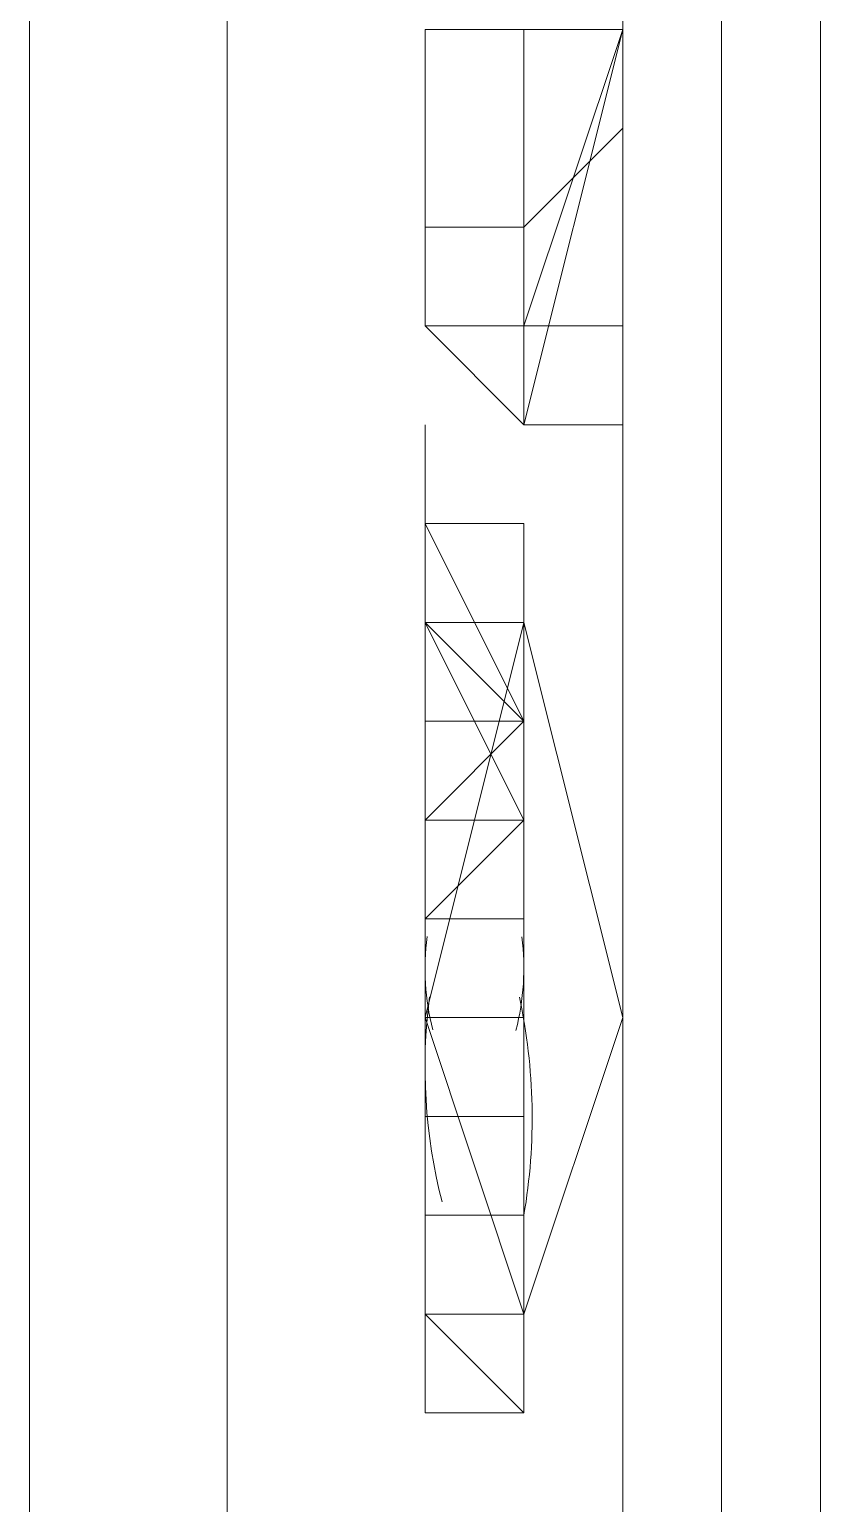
# Model space of a CAD drawing. Header units: millimetres. Extents: x 42 to 552, y 43 to 535.
# Drawn here: x 474.8698 to 474.88003, y 495.7804 to 495.79949 of the extents above; entities that cross this region are included whole.
import ezdxf

# ---------------------------------------------------------------- set-up
doc = ezdxf.new("R2010")
doc.units = ezdxf.units.MM
doc.header["$LTSCALE"] = 0.75
doc.header["$MEASUREMENT"] = 0
doc.layers.add('PDF_0', color=7, linetype='Continuous')

msp = doc.modelspace()

# ---------------------------------------------------------------- linework, layer by layer
at = {"layer": 'PDF_0', "lineweight": 18}
for points in [[(474.8697961343082, 495.7790142042849), (474.8697961343082, 495.7777345122901), (474.8697961343082, 495.7751751283002), (474.8697961343082, 495.7738954363055), (474.8697961343082, 495.7636579003464), (474.8697961343082, 495.7521406723923), (474.8761945942824, 495.7508609803975), (474.8774742862774, 495.7534203643874), (474.8774742862774, 495.7598188243618), (474.8774742862774, 496.2281860944883), (474.8774742862774, 496.2345845544627), (474.8761945942824, 496.2371439384523)], [(474.8774742862774, 496.2281860944883), (474.878753978272, 496.2281860944883), (474.878753978272, 495.7598188243618), (474.8774742862774, 495.7598188243618)], [(474.8697961343082, 495.8033283521876), (474.8697961343082, 495.7790142042849), (474.8697961343082, 495.7777345122901), (474.8697961343082, 495.7751751283002), (474.8697961343082, 495.7777345122901)], [(474.8749149022879, 495.7943705082236), (474.8749149022879, 495.7943705082236)], [(474.8749149022879, 495.7930908162285), (474.8749149022879, 495.7918111242337), (474.8749149022879, 495.7930908162285), (474.8749149022879, 495.7918111242337), (474.8749149022879, 495.7930908162285), (474.8749149022879, 495.7918111242337), (474.8749149022879, 495.7905314322389), (474.8749149022879, 495.7892517402439), (474.8761945942824, 495.7905314322389), (474.8749149022879, 495.7930908162285), (474.8749149022879, 495.7943705082236), (474.8749149022879, 495.7930908162285), (474.8749149022879, 495.7943705082236), (474.8749149022879, 495.7930908162285), (474.8749149022879, 495.7905314322389), (474.8761945942824, 495.7905314322389)], [(474.8749149022879, 495.7930908162285), (474.8749149022879, 495.7943705082236), (474.8749149022879, 495.7930908162285)], [(474.8749149022879, 495.7918111242337), (474.8749149022879, 495.7918111242337)], [(474.8749149022879, 495.7905314322389), (474.8749149022879, 495.7905314322389)], [(474.8749149022879, 495.7905314322389), (474.8749149022879, 495.7905314322389)], [(474.8749149022879, 495.7905314322389), (474.8749149022879, 495.7905314322389)], [(474.8749149022879, 495.7892517402439), (474.8749149022879, 495.7892517402439)], [(474.8749149022879, 495.7892517402439), (474.8749149022879, 495.7892517402439)], [(474.8749149022879, 495.7879720482491), (474.8749149022879, 495.7879720482491)], [(474.8749149022879, 495.7866923562541), (474.8749149022879, 495.7866923562541)], [(474.8749149022879, 495.7866923562541), (474.8749149022879, 495.7866923562541)], [(474.8749149022879, 495.7828532802695), (474.8749149022879, 495.7841329722645), (474.8749149022879, 495.7828532802695), (474.8749149022879, 495.7841329722645), (474.8749149022879, 495.7866923562541), (474.8749149022879, 495.7854126642593)], [(474.8749149022879, 495.7866923562541), (474.8749149022879, 495.7866923562541)], [(474.8749149022879, 495.7866923562541), (474.8749149022879, 495.7866923562541)], [(474.8749149022879, 495.7866923562541), (474.8749149022879, 495.7866923562541)], [(474.8749149022879, 495.7866923562541), (474.8749149022879, 495.7866923562541)], [(474.8749149022879, 495.7866923562541), (474.8749149022879, 495.7866923562541)], [(474.8749149022879, 495.7854126642593), (474.8749149022879, 495.7854126642593)], [(474.8749149022879, 495.7841329722645), (474.8749149022879, 495.7841329722645)], [(474.8749149022879, 495.7841329722645), (474.8749149022879, 495.7841329722645)], [(474.8749149022879, 495.7828532802695), (474.8749149022879, 495.7828532802695)]]:
    msp.add_lwpolyline(points, dxfattribs=at)
at = {"layer": 'PDF_0', "lineweight": 0}
for points in [[(474.8761945942824, 495.7751751283002), (474.8749149022879, 495.7751751283002), (474.8761945942824, 495.7751751283002), (474.8749149022879, 495.7751751283002), (474.8723555182978, 495.7751751283002), (474.8723555182978, 495.7777345122901), (474.8723555182978, 495.7790142042849), (474.8723555182978, 495.9581710835683)], [(474.880033670267, 495.9466538556143), (474.880033670267, 495.7598188243618), (474.880033670267, 495.7559797483772), (474.880033670267, 495.7534203643874), (474.8723555182978, 495.7534203643874), (474.8723555182978, 495.7610985163566), (474.8723555182978, 495.7636579003464), (474.8736352102928, 495.7636579003464), (474.8736352102928, 495.7738954363055), (474.8761945942824, 495.7738954363055), (474.8774742862774, 495.7738954363055), (474.8774742862774, 495.776454820295), (474.8761945942824, 495.7790142042849), (474.8736352102928, 495.7790142042849), (474.8736352102928, 495.7751751283002)], [(474.8749149022879, 495.799489276203), (474.8749149022879, 495.7969298922134), (474.8749149022879, 495.799489276203), (474.8761945942824, 495.799489276203), (474.8774742862774, 495.799489276203), (474.8761945942824, 495.7956502002183), (474.8761945942824, 495.799489276203), (474.8761945942824, 495.7982095842082), (474.8761945942824, 495.7969298922134), (474.8761945942824, 495.7956502002183), (474.8761945942824, 495.7969298922134), (474.8774742862774, 495.7982095842082), (474.8774742862774, 495.799489276203), (474.8774742862774, 495.7982095842082), (474.8774742862774, 495.7969298922134), (474.8774742862774, 495.7956502002183), (474.8774742862774, 495.7943705082236), (474.8761945942824, 495.7943705082236), (474.8761945942824, 495.7956502002183), (474.8761945942824, 495.7969298922134), (474.8761945942824, 495.7982095842082), (474.8761945942824, 495.799489276203), (474.8761945942824, 495.7956502002183), (474.8761945942824, 495.7943705082236), (474.8761945942824, 495.7956502002183), (474.8761945942824, 495.7943705082236), (474.8761945942824, 495.7956502002183), (474.8761945942824, 495.7969298922134), (474.8761945942824, 495.7956502002183), (474.8761945942824, 495.7943705082236), (474.8761945942824, 495.7956502002183), (474.8774742862774, 495.7956502002183), (474.8761945942824, 495.7956502002183), (474.8761945942824, 495.7943705082236), (474.8761945942824, 495.799489276203), (474.8761945942824, 495.7943705082236), (474.8761945942824, 495.7969298922134), (474.8749149022879, 495.7969298922134), (474.8749149022879, 495.7956502002183), (474.8761945942824, 495.7943705082236), (474.8749149022879, 495.7956502002183), (474.8761945942824, 495.7943705082236), (474.8774742862774, 495.7943705082236), (474.8774742862774, 495.7956502002183), (474.8774742862774, 495.7943705082236), (474.8761945942824, 495.7943705082236), (474.8774742862774, 495.799489276203)], [(474.8749149022879, 495.799489276203), (474.8749149022879, 495.799489276203)], [(474.8761945942824, 495.799489276203), (474.8761945942824, 495.799489276203)], [(474.8761945942824, 495.799489276203), (474.8761945942824, 495.799489276203)], [(474.8761945942824, 495.799489276203), (474.8761945942824, 495.799489276203)], [(474.8761945942824, 495.799489276203), (474.8761945942824, 495.799489276203)], [(474.8761945942824, 495.7956502002183), (474.8761945942824, 495.7969298922134), (474.8761945942824, 495.7956502002183), (474.8761945942824, 495.7943705082236), (474.8761945942824, 495.7969298922134), (474.8761945942824, 495.799489276203), (474.8761945942824, 495.7969298922134), (474.8761945942824, 495.7943705082236), (474.8761945942824, 495.7969298922134), (474.8761945942824, 495.7943705082236), (474.8761945942824, 495.7969298922134), (474.8761945942824, 495.7943705082236), (474.8761945942824, 495.7969298922134)], [(474.8761945942824, 495.799489276203), (474.8761945942824, 495.799489276203)], [(474.8761945942824, 495.799489276203), (474.8761945942824, 495.799489276203)], [(474.8761945942824, 495.799489276203), (474.8761945942824, 495.799489276203)], [(474.8761945942824, 495.799489276203), (474.8761945942824, 495.799489276203)], [(474.8774742862774, 495.799489276203), (474.8774742862774, 495.799489276203)], [(474.8749149022879, 495.7956502002183), (474.8749149022879, 495.7969298922134)], [(474.8761945942824, 495.7969298922134), (474.8761945942824, 495.7969298922134)], [(474.8761945942824, 495.7969298922134), (474.8761945942824, 495.7969298922134)], [(474.8761945942824, 495.7956502002183), (474.8761945942824, 495.7956502002183)], [(474.8761945942824, 495.7956502002183), (474.8761945942824, 495.7956502002183)], [(474.8761945942824, 495.7956502002183), (474.8761945942824, 495.7956502002183)], [(474.8774742862774, 495.7956502002183), (474.8774742862774, 495.7956502002183)], [(474.8774742862774, 495.7956502002183), (474.8774742862774, 495.7943705082236)], [(474.8749149022879, 495.7943705082236), (474.8749149022879, 495.7943705082236)], [(474.8761945942824, 495.7943705082236), (474.8761945942824, 495.7943705082236)], [(474.8761945942824, 495.7943705082236), (474.8761945942824, 495.7943705082236)], [(474.8761945942824, 495.7943705082236), (474.8761945942824, 495.7943705082236)], [(474.8761945942824, 495.7943705082236), (474.8761945942824, 495.7943705082236)], [(474.8761945942824, 495.7943705082236), (474.8761945942824, 495.7943705082236)], [(474.8774742862774, 495.7943705082236), (474.8774742862774, 495.7943705082236)], [(474.8749149022879, 495.7930908162285), (474.8761945942824, 495.7930908162285)], [(474.8749149022879, 495.7930908162285), (474.8749149022879, 495.7918111242337), (474.8749149022879, 495.7905314322389)], [(474.8749149022879, 495.7930908162285), (474.8761945942824, 495.7930908162285)], [(474.8749149022879, 495.7930908162285), (474.8749149022879, 495.7930908162285)], [(474.8749149022879, 495.7930908162285), (474.8761945942824, 495.7930908162285)], [(474.8749149022879, 495.7930908162285), (474.8749149022879, 495.7930908162285)], [(474.8761945942824, 495.7905314322389), (474.8761945942824, 495.7930908162285), (474.8749149022879, 495.7930908162285), (474.8749149022879, 495.7918111242337), (474.8749149022879, 495.7892517402439), (474.8761945942824, 495.7892517402439), (474.8749149022879, 495.7892517402439), (474.8761945942824, 495.7892517402439)], [(474.8749149022879, 495.7930908162285), (474.8761945942824, 495.7930908162285)], [(474.8749149022879, 495.7930908162285), (474.8749149022879, 495.7918111242337), (474.8749149022879, 495.7905314322389)], [(474.8749149022879, 495.7905314322389), (474.8749149022879, 495.7918111242337), (474.8749149022879, 495.7930908162285)], [(474.8749149022879, 495.7918111242337), (474.8749149022879, 495.7930908162285)], [(474.8749149022879, 495.7905314322389), (474.8749149022879, 495.7918111242337), (474.8749149022879, 495.7930908162285)], [(474.8749149022879, 495.7918111242337), (474.8749149022879, 495.7930908162285)], [(474.8749149022879, 495.7930908162285), (474.8749149022879, 495.7930908162285)], [(474.8761945942824, 495.7930908162285), (474.8761945942824, 495.7905314322389)], [(474.8761945942824, 495.7930908162285), (474.8761945942824, 495.7905314322389)], [(474.8761945942824, 495.7930908162285), (474.8761945942824, 495.7930908162285)], [(474.8761945942824, 495.7930908162285), (474.8761945942824, 495.7918111242337)], [(474.8761945942824, 495.7918111242337), (474.8761945942824, 495.7930908162285)], [(474.8761945942824, 495.7930908162285), (474.8761945942824, 495.7930908162285)], [(474.8761945942824, 495.7930908162285), (474.8761945942824, 495.7918111242337)], [(474.8761945942824, 495.7930908162285), (474.8761945942824, 495.7905314322389)], [(474.8761945942824, 495.7930908162285), (474.8761945942824, 495.7905314322389)], [(474.8761945942824, 495.7918111242337), (474.8761945942824, 495.7930908162285)], [(474.8761945942824, 495.7930908162285), (474.8761945942824, 495.7930908162285)], [(474.8761945942824, 495.7930908162285), (474.8761945942824, 495.7930908162285)], [(474.8761945942824, 495.7930908162285), (474.8761945942824, 495.7930908162285)], [(474.8761945942824, 495.7930908162285), (474.8761945942824, 495.7930908162285)], [(474.8749149022879, 495.7918111242337), (474.8761945942824, 495.7905314322389)], [(474.8749149022879, 495.7918111242337), (474.8761945942824, 495.7892517402439)], [(474.8749149022879, 495.7918111242337), (474.8749149022879, 495.7905314322389)], [(474.8749149022879, 495.7918111242337), (474.8749149022879, 495.7918111242337)], [(474.8749149022879, 495.7918111242337), (474.8749149022879, 495.7918111242337)], [(474.8749149022879, 495.7905314322389), (474.8749149022879, 495.7918111242337)], [(474.8749149022879, 495.7918111242337), (474.8749149022879, 495.7918111242337)], [(474.8749149022879, 495.7918111242337), (474.8749149022879, 495.7918111242337)], [(474.8749149022879, 495.7918111242337), (474.8749149022879, 495.7918111242337)], [(474.8749149022879, 495.7905314322389), (474.8749149022879, 495.7918111242337)], [(474.8749149022879, 495.7892517402439), (474.8749149022879, 495.7918111242337)], [(474.8749149022879, 495.7918111242337), (474.8749149022879, 495.7918111242337)], [(474.8749149022879, 495.7918111242337), (474.8749149022879, 495.7918111242337)], [(474.8761945942824, 495.7905314322389), (474.8761945942824, 495.7918111242337)], [(474.8761945942824, 495.7918111242337), (474.8761945942824, 495.7905314322389)], [(474.8761945942824, 495.7918111242337), (474.8761945942824, 495.7905314322389)], [(474.8761945942824, 495.7918111242337), (474.8761945942824, 495.7918111242337)], [(474.8761945942824, 495.7918111242337), (474.8761945942824, 495.7905314322389)], [(474.8761945942824, 495.7918111242337), (474.8761945942824, 495.7918111242337)], [(474.8761945942824, 495.7918111242337), (474.8761945942824, 495.7905314322389)], [(474.8761945942824, 495.7918111242337), (474.8761945942824, 495.7918111242337)], [(474.8761945942824, 495.7905314322389), (474.8761945942824, 495.7918111242337)], [(474.8761945942824, 495.7918111242337), (474.8761945942824, 495.7918111242337)], [(474.8761945942824, 495.7918111242337), (474.8761945942824, 495.7918111242337)], [(474.8761945942824, 495.7905314322389), (474.8761945942824, 495.7918111242337)], [(474.8761945942824, 495.7918111242337), (474.8761945942824, 495.7905314322389)], [(474.8761945942824, 495.7918111242337), (474.8761945942824, 495.7918111242337)], [(474.8761945942824, 495.7918111242337), (474.8761945942824, 495.7905314322389)], [(474.8761945942824, 495.7905314322389), (474.8761945942824, 495.7918111242337)], [(474.8761945942824, 495.7905314322389), (474.8761945942824, 495.7892517402439), (474.8761945942824, 495.7905314322389), (474.8761945942824, 495.7918111242337)], [(474.8761945942824, 495.7918111242337), (474.8761945942824, 495.7918111242337)], [(474.8761945942824, 495.7918111242337), (474.8761945942824, 495.7918111242337)], [(474.8761945942824, 495.7905314322389), (474.8761945942824, 495.7918111242337)], [(474.8761945942824, 495.7918111242337), (474.8761945942824, 495.7905314322389)], [(474.8761945942824, 495.7918111242337), (474.8761945942824, 495.7918111242337)], [(474.8761945942824, 495.7918111242337), (474.8761945942824, 495.7918111242337)], [(474.8749149022879, 495.7905314322389), (474.8749149022879, 495.7892517402439)], [(474.8749149022879, 495.7892517402439), (474.8749149022879, 495.7905314322389)], [(474.8749149022879, 495.7905314322389), (474.8761945942824, 495.7905314322389)], [(474.8749149022879, 495.7905314322389), (474.8749149022879, 495.7905314322389)], [(474.8749149022879, 495.7905314322389), (474.8761945942824, 495.7905314322389)], [(474.8749149022879, 495.7905314322389), (474.8761945942824, 495.7905314322389)], [(474.8749149022879, 495.7905314322389), (474.8749149022879, 495.7905314322389)], [(474.8749149022879, 495.7905314322389), (474.8749149022879, 495.7892517402439)], [(474.8749149022879, 495.7905314322389), (474.8749149022879, 495.7905314322389)], [(474.8749149022879, 495.7905314322389), (474.8749149022879, 495.7892517402439)], [(474.8749149022879, 495.7892517402439), (474.8749149022879, 495.7905314322389)], [(474.8749149022879, 495.7905314322389), (474.8749149022879, 495.7892517402439)], [(474.8749149022879, 495.7905314322389), (474.8761945942824, 495.7905314322389)], [(474.8749149022879, 495.7905314322389), (474.8749149022879, 495.7905314322389)], [(474.8749149022879, 495.7905314322389), (474.8761945942824, 495.7905314322389)], [(474.8749149022879, 495.7905314322389), (474.8761945942824, 495.7905314322389)], [(474.8749149022879, 495.7905314322389), (474.8749149022879, 495.7905314322389)], [(474.8749149022879, 495.7905314322389), (474.8761945942824, 495.7905314322389)], [(474.8749149022879, 495.7905314322389), (474.8749149022879, 495.7905314322389)], [(474.8749149022879, 495.7905314322389), (474.8761945942824, 495.7905314322389)], [(474.8749149022879, 495.7905314322389), (474.8749149022879, 495.7892517402439)], [(474.8749149022879, 495.7905314322389), (474.8749149022879, 495.7905314322389)], [(474.8749149022879, 495.7905314322389), (474.8749149022879, 495.7892517402439)], [(474.8749149022879, 495.7892517402439), (474.8749149022879, 495.7905314322389)], [(474.8749149022879, 495.7905314322389), (474.8749149022879, 495.7892517402439)], [(474.8749149022879, 495.7905314322389), (474.8761945942824, 495.7905314322389)], [(474.8749149022879, 495.7905314322389), (474.8749149022879, 495.7892517402439)], [(474.8749149022879, 495.7905314322389), (474.8749149022879, 495.7905314322389)], [(474.8749149022879, 495.7905314322389), (474.8749149022879, 495.7905314322389)], [(474.8749149022879, 495.7905314322389), (474.8749149022879, 495.7905314322389)], [(474.8749149022879, 495.7866923562541), (474.8749149022879, 495.7905314322389)], [(474.8749149022879, 495.7905314322389), (474.8761945942824, 495.7905314322389)], [(474.8749149022879, 495.7892517402439), (474.8749149022879, 495.7905314322389)], [(474.8749149022879, 495.7905314322389), (474.8749149022879, 495.7892517402439)], [(474.8749149022879, 495.7905314322389), (474.8749149022879, 495.7892517402439)], [(474.8749149022879, 495.7905314322389), (474.8749149022879, 495.7905314322389)], [(474.8749149022879, 495.7905314322389), (474.8761945942824, 495.7905314322389)], [(474.8749149022879, 495.7905314322389), (474.8749149022879, 495.7905314322389)], [(474.8749149022879, 495.7905314322389), (474.8749149022879, 495.7892517402439)], [(474.8761945942824, 495.7905314322389), (474.8761945942824, 495.7905314322389)], [(474.8761945942824, 495.7905314322389), (474.8761945942824, 495.7905314322389)], [(474.8761945942824, 495.7892517402439), (474.8761945942824, 495.7905314322389)], [(474.8761945942824, 495.7905314322389), (474.8761945942824, 495.7905314322389)], [(474.8761945942824, 495.7905314322389), (474.8761945942824, 495.7905314322389)], [(474.8761945942824, 495.7892517402439), (474.8761945942824, 495.7905314322389)], [(474.8761945942824, 495.7905314322389), (474.8761945942824, 495.7892517402439)], [(474.8761945942824, 495.7905314322389), (474.8761945942824, 495.7905314322389)], [(474.8761945942824, 495.7905314322389), (474.8761945942824, 495.7905314322389)], [(474.8761945942824, 495.7905314322389), (474.8761945942824, 495.7905314322389)], [(474.8761945942824, 495.7905314322389), (474.8761945942824, 495.7892517402439)], [(474.8761945942824, 495.7905314322389), (474.8761945942824, 495.7892517402439)], [(474.8761945942824, 495.7905314322389), (474.8761945942824, 495.7905314322389)], [(474.8761945942824, 495.7905314322389), (474.8761945942824, 495.7905314322389)], [(474.8761945942824, 495.7905314322389), (474.8761945942824, 495.7905314322389)], [(474.8761945942824, 495.7905314322389), (474.8761945942824, 495.7905314322389)], [(474.8761945942824, 495.7905314322389), (474.8761945942824, 495.7892517402439)], [(474.8761945942824, 495.7905314322389), (474.8761945942824, 495.7892517402439)], [(474.8761945942824, 495.7905314322389), (474.8761945942824, 495.7905314322389)], [(474.8761945942824, 495.7905314322389), (474.8761945942824, 495.7905314322389)], [(474.8761945942824, 495.7905314322389), (474.8761945942824, 495.7905314322389)], [(474.8761945942824, 495.7905314322389), (474.8761945942824, 495.7905314322389)], [(474.8749149022879, 495.7892517402439), (474.8749149022879, 495.7892517402439)], [(474.8749149022879, 495.7892517402439), (474.8749149022879, 495.7892517402439)], [(474.8749149022879, 495.7892517402439), (474.8749149022879, 495.7892517402439)], [(474.8749149022879, 495.7892517402439), (474.8749149022879, 495.7892517402439)], [(474.8749149022879, 495.7892517402439), (474.8749149022879, 495.7892517402439)], [(474.8749149022879, 495.7892517402439), (474.8761945942824, 495.7892517402439)], [(474.8749149022879, 495.7892517402439), (474.8749149022879, 495.7892517402439)], [(474.8749149022879, 495.7892517402439), (474.8749149022879, 495.7879720482491)], [(474.8749149022879, 495.7892517402439), (474.8749149022879, 495.7879720482491)], [(474.8749149022879, 495.7879720482491), (474.8761945942824, 495.7879720482491), (474.8761945942824, 495.7892517402439), (474.8761945942824, 495.7879720482491), (474.8749149022879, 495.7879720482491), (474.8761945942824, 495.7879720482491), (474.8761945942824, 495.7866923562541)], [(474.8749149022879, 495.7866923562541), (474.8749149022879, 495.7892517402439)], [(474.8749149022879, 495.7892517402439), (474.8749149022879, 495.7892517402439)], [(474.8749149022879, 495.7866923562541), (474.8749149022879, 495.7892517402439)], [(474.8749149022879, 495.7866923562541), (474.8749149022879, 495.7892517402439)], [(474.8749149022879, 495.7892517402439), (474.8761945942824, 495.7892517402439)], [(474.8749149022879, 495.7892517402439), (474.8749149022879, 495.7892517402439)], [(474.8749149022879, 495.7892517402439), (474.8749149022879, 495.7892517402439)], [(474.8749149022879, 495.7892517402439), (474.8749149022879, 495.7892517402439)], [(474.8749149022879, 495.7892517402439), (474.8749149022879, 495.7892517402439)], [(474.8749149022879, 495.7892517402439), (474.8749149022879, 495.7892517402439)], [(474.8749149022879, 495.7892517402439), (474.8749149022879, 495.7892517402439)], [(474.8749149022879, 495.7892517402439), (474.8749149022879, 495.7892517402439)], [(474.8749149022879, 495.7892517402439), (474.8749149022879, 495.7892517402439)], [(474.8749149022879, 495.7892517402439), (474.8749149022879, 495.7879720482491)], [(474.8761945942824, 495.7892517402439), (474.8761945942824, 495.7892517402439)], [(474.8761945942824, 495.7879720482491), (474.8761945942824, 495.7892517402439)], [(474.8761945942824, 495.7879720482491), (474.8761945942824, 495.7892517402439)], [(474.8761945942824, 495.7892517402439), (474.8761945942824, 495.7879720482491), (474.8761945942824, 495.7866923562541), (474.8761945942824, 495.7854126642593), (474.8761945942824, 495.7841329722645)], [(474.8761945942824, 495.7892517402439), (474.8761945942824, 495.7892517402439)], [(474.8761945942824, 495.7892517402439), (474.8761945942824, 495.7892517402439)], [(474.8761945942824, 495.7892517402439), (474.8761945942824, 495.7879720482491)], [(474.8761945942824, 495.7892517402439), (474.8761945942824, 495.7879720482491)], [(474.8761945942824, 495.7892517402439), (474.8761945942824, 495.7892517402439)], [(474.8761945942824, 495.7892517402439), (474.8761945942824, 495.7879720482491)], [(474.8761945942824, 495.7892517402439), (474.8761945942824, 495.7879720482491)], [(474.8761945942824, 495.7879720482491), (474.8761945942824, 495.7892517402439)], [(474.8761945942824, 495.7879720482491), (474.8761945942824, 495.7892517402439)], [(474.8761945942824, 495.7892517402439), (474.8761945942824, 495.7879720482491)], [(474.8761945942824, 495.7879720482491), (474.8761945942824, 495.7892517402439)], [(474.8761945942824, 495.7892517402439), (474.8761945942824, 495.7892517402439)], [(474.8761945942824, 495.7892517402439), (474.8761945942824, 495.7892517402439)], [(474.8761945942824, 495.7892517402439), (474.8761945942824, 495.7879720482491)], [(474.8761945942824, 495.7892517402439), (474.8761945942824, 495.7892517402439)], [(474.8761945942824, 495.7879720482491), (474.8761945942824, 495.7892517402439)], [(474.8761945942824, 495.7879720482491), (474.8761945942824, 495.7892517402439)], [(474.8761945942824, 495.7892517402439), (474.8761945942824, 495.7879720482491)], [(474.8761945942824, 495.7892517402439), (474.8761945942824, 495.7892517402439)], [(474.8761945942824, 495.7879720482491), (474.8761945942824, 495.7892517402439)], [(474.8761945942824, 495.7892517402439), (474.8761945942824, 495.7892517402439)], [(474.8761945942824, 495.7892517402439), (474.8761945942824, 495.7892517402439)], [(474.8761945942824, 495.7892517402439), (474.8761945942824, 495.7879720482491)], [(474.8761945942824, 495.7892517402439), (474.8761945942824, 495.7892517402439)], [(474.8761945942824, 495.7879720482491), (474.8761945942824, 495.7892517402439)], [(474.8761945942824, 495.7892517402439), (474.8761945942824, 495.7879720482491), (474.8761945942824, 495.7866923562541), (474.8761945942824, 495.7854126642593), (474.8761945942824, 495.7841329722645)], [(474.8761945942824, 495.7892517402439), (474.8761945942824, 495.7892517402439)], [(474.8761945942824, 495.7892517402439), (474.8761945942824, 495.7892517402439)], [(474.8761945942824, 495.7892517402439), (474.8761945942824, 495.7892517402439)], [(474.8761945942824, 495.7892517402439), (474.8761945942824, 495.7892517402439)], [(474.8761945942824, 495.7892517402439), (474.8761945942824, 495.7892517402439)], [(474.8761945942824, 495.7892517402439), (474.8761945942824, 495.7879720482491)], [(474.8761945942824, 495.7892517402439), (474.8761945942824, 495.7892517402439)], [(474.8761945942824, 495.7892517402439), (474.8761945942824, 495.7892517402439)], [(474.8761945942824, 495.7892517402439), (474.8761945942824, 495.7892517402439)], [(474.8749149022879, 495.7879720482491), (474.8749149022879, 495.7879720482491)], [(474.8749149022879, 495.7879720482491), (474.8749149022879, 495.7879720482491)], [(474.8749149022879, 495.7866923562541), (474.8749149022879, 495.7879720482491)], [(474.8749149022879, 495.7879720482491), (474.8761945942824, 495.7879720482491)], [(474.8761945942824, 495.7879720482491), (474.8749149022879, 495.7879720482491)], [(474.8761945942824, 495.7879720482491), (474.8761945942824, 495.7879720482491)], [(474.8761945942824, 495.7866923562541), (474.8761945942824, 495.7879720482491)], [(474.8761945942824, 495.7879720482491), (474.8761945942824, 495.7866923562541)], [(474.8761945942824, 495.7879720482491), (474.8761945942824, 495.7879720482491)], [(474.8761945942824, 495.7866923562541), (474.8761945942824, 495.7879720482491)], [(474.8761945942824, 495.7879720482491), (474.8761945942824, 495.7866923562541)], [(474.8761945942824, 495.7879720482491), (474.8761945942824, 495.7879720482491)], [(474.8761945942824, 495.7879720482491), (474.8761945942824, 495.7866923562541)], [(474.8761945942824, 495.7866923562541), (474.8761945942824, 495.7879720482491)], [(474.8761945942824, 495.7879720482491), (474.8761945942824, 495.7879720482491)], [(474.8761945942824, 495.7879720482491), (474.8761945942824, 495.7866923562541)], [(474.8761945942824, 495.7866923562541), (474.8761945942824, 495.7879720482491)], [(474.8761945942824, 495.7879720482491), (474.8761945942824, 495.7879720482491)], [(474.8761945942824, 495.7879720482491), (474.8761945942824, 495.7879720482491)], [(474.8761945942824, 495.7879720482491), (474.8761945942824, 495.7866923562541)], [(474.8761945942824, 495.7879720482491), (474.8761945942824, 495.7866923562541)], [(474.8761945942824, 495.7879720482491), (474.8761945942824, 495.7879720482491)], [(474.8761945942824, 495.7866923562541), (474.8761945942824, 495.7879720482491)], [(474.8761945942824, 495.7879720482491), (474.8761945942824, 495.7879720482491)], [(474.8761945942824, 495.7879720482491), (474.8761945942824, 495.7879720482491)], [(474.8761945942824, 495.7879720482491), (474.8761945942824, 495.7866923562541)], [(474.8761945942824, 495.7866923562541), (474.8761945942824, 495.7879720482491)], [(474.8761945942824, 495.7879720482491), (474.8761945942824, 495.7879720482491)], [(474.8761945942824, 495.7879720482491), (474.8761945942824, 495.7879720482491)], [(474.8761945942824, 495.7879720482491), (474.8761945942824, 495.7879720482491)], [(474.8761945942824, 495.7879720482491), (474.8761945942824, 495.7879720482491)], [(474.8761945942824, 495.7879720482491), (474.8761945942824, 495.7879720482491)], [(474.8749149022879, 495.7866923562541), (474.8749149022879, 495.7866923562541)], [(474.8749149022879, 495.7866923562541), (474.8761945942824, 495.7866923562541)], [(474.8761945942824, 495.7866923562541), (474.8749149022879, 495.7866923562541)], [(474.8749149022879, 495.7866923562541), (474.8749149022879, 495.7841329722645)], [(474.8749149022879, 495.7866923562541), (474.8749149022879, 495.7866923562541)], [(474.8749149022879, 495.7866923562541), (474.8749149022879, 495.7866923562541)], [(474.8749149022879, 495.7866923562541), (474.8761945942824, 495.7866923562541)], [(474.8749149022879, 495.7866923562541), (474.8749149022879, 495.7866923562541)], [(474.8749149022879, 495.7866923562541), (474.8749149022879, 495.7866923562541)], [(474.8749149022879, 495.7866923562541), (474.8761945942824, 495.7866923562541)], [(474.8749149022879, 495.7866923562541), (474.8749149022879, 495.7866923562541)], [(474.8749149022879, 495.7866923562541), (474.8761945942824, 495.7866923562541)], [(474.8761945942824, 495.7866923562541), (474.8749149022879, 495.7866923562541)], [(474.8749149022879, 495.7866923562541), (474.8749149022879, 495.7866923562541)], [(474.8749149022879, 495.7866923562541), (474.8761945942824, 495.7866923562541)], [(474.8749149022879, 495.7866923562541), (474.8749149022879, 495.7866923562541)], [(474.8749149022879, 495.7866923562541), (474.8749149022879, 495.7866923562541)], [(474.8749149022879, 495.7866923562541), (474.8761945942824, 495.7866923562541)], [(474.8761945942824, 495.7866923562541), (474.8749149022879, 495.7866923562541)], [(474.8749149022879, 495.7866923562541), (474.8749149022879, 495.7866923562541)], [(474.8749149022879, 495.7866923562541), (474.8749149022879, 495.7854126642593)], [(474.8749149022879, 495.7854126642593), (474.8749149022879, 495.7866923562541)], [(474.8749149022879, 495.7866923562541), (474.8749149022879, 495.7866923562541)], [(474.8749149022879, 495.7866923562541), (474.8749149022879, 495.7841329722645)], [(474.8749149022879, 495.7866923562541), (474.8749149022879, 495.7866923562541)], [(474.8749149022879, 495.7866923562541), (474.8761945942824, 495.7866923562541)], [(474.8749149022879, 495.7866923562541), (474.8749149022879, 495.7866923562541)], [(474.8749149022879, 495.7866923562541), (474.8749149022879, 495.7866923562541)], [(474.8749149022879, 495.7866923562541), (474.8761945942824, 495.7866923562541)], [(474.8749149022879, 495.7866923562541), (474.8749149022879, 495.7866923562541)], [(474.8761945942824, 495.7866923562541), (474.8761945942824, 495.7841329722645)], [(474.8761945942824, 495.7866923562541), (474.8761945942824, 495.7866923562541)], [(474.8761945942824, 495.7866923562541), (474.8761945942824, 495.7866923562541)], [(474.8761945942824, 495.7866923562541), (474.8761945942824, 495.7866923562541)], [(474.8761945942824, 495.7866923562541), (474.8761945942824, 495.7866923562541)], [(474.8761945942824, 495.7866923562541), (474.8761945942824, 495.7866923562541)], [(474.8761945942824, 495.7866923562541), (474.8761945942824, 495.7866923562541)], [(474.8761945942824, 495.7866923562541), (474.8761945942824, 495.7866923562541)], [(474.8761945942824, 495.7866923562541), (474.8761945942824, 495.7841329722645)], [(474.8761945942824, 495.7866923562541), (474.8761945942824, 495.7866923562541)], [(474.8761945942824, 495.7854126642593), (474.8761945942824, 495.7866923562541)], [(474.8761945942824, 495.7866923562541), (474.8761945942824, 495.7866923562541)], [(474.8761945942824, 495.7854126642593), (474.8761945942824, 495.7866923562541)], [(474.8761945942824, 495.7866923562541), (474.8761945942824, 495.7854126642593)], [(474.8761945942824, 495.7866923562541), (474.8761945942824, 495.7866923562541)], [(474.8761945942824, 495.7866923562541), (474.8761945942824, 495.7866923562541)], [(474.8761945942824, 495.7866923562541), (474.8761945942824, 495.7866923562541)], [(474.8761945942824, 495.7866923562541), (474.8761945942824, 495.7866923562541)], [(474.8761945942824, 495.7866923562541), (474.8761945942824, 495.7866923562541)], [(474.8761945942824, 495.7866923562541), (474.8761945942824, 495.7866923562541)], [(474.8761945942824, 495.7866923562541), (474.8761945942824, 495.7854126642593)], [(474.8761945942824, 495.7866923562541), (474.8761945942824, 495.7854126642593)], [(474.8761945942824, 495.7866923562541), (474.8761945942824, 495.7866923562541)], [(474.8761945942824, 495.7866923562541), (474.8761945942824, 495.7854126642593)], [(474.8761945942824, 495.7866923562541), (474.8761945942824, 495.7854126642593)], [(474.8761945942824, 495.7866923562541), (474.8761945942824, 495.7866923562541)], [(474.8761945942824, 495.7866923562541), (474.8761945942824, 495.7854126642593)], [(474.8761945942824, 495.7866923562541), (474.8761945942824, 495.7866923562541)], [(474.8761945942824, 495.7866923562541), (474.8761945942824, 495.7866923562541)], [(474.8749149022879, 495.7854126642593), (474.8749149022879, 495.7854126642593)], [(474.8749149022879, 495.7841329722645), (474.8749149022879, 495.7854126642593)], [(474.8749149022879, 495.7854126642593), (474.8761945942824, 495.7854126642593)], [(474.8749149022879, 495.7841329722645), (474.8749149022879, 495.7854126642593)], [(474.8749149022879, 495.7854126642593), (474.8749149022879, 495.7841329722645)], [(474.8749149022879, 495.7854126642593), (474.8749149022879, 495.7841329722645)], [(474.8749149022879, 495.7841329722645), (474.8749149022879, 495.7854126642593)], [(474.8749149022879, 495.7854126642593), (474.8749149022879, 495.7854126642593)], [(474.8749149022879, 495.7854126642593), (474.8749149022879, 495.7841329722645)], [(474.8749149022879, 495.7854126642593), (474.8749149022879, 495.7854126642593)], [(474.8749149022879, 495.7854126642593), (474.8749149022879, 495.7854126642593)], [(474.8749149022879, 495.7854126642593), (474.8761945942824, 495.7854126642593)], [(474.8749149022879, 495.7854126642593), (474.8749149022879, 495.7854126642593)], [(474.8749149022879, 495.7854126642593), (474.8749149022879, 495.7841329722645)], [(474.8749149022879, 495.7854126642593), (474.8749149022879, 495.7854126642593)], [(474.8749149022879, 495.7854126642593), (474.8761945942824, 495.7854126642593)], [(474.8761945942824, 495.7854126642593), (474.8761945942824, 495.7841329722645)], [(474.8761945942824, 495.7854126642593), (474.8761945942824, 495.7841329722645)], [(474.8761945942824, 495.7854126642593), (474.8761945942824, 495.7841329722645)], [(474.8761945942824, 495.7854126642593), (474.8761945942824, 495.7854126642593)], [(474.8761945942824, 495.7854126642593), (474.8761945942824, 495.7854126642593)], [(474.8761945942824, 495.7854126642593), (474.8761945942824, 495.7854126642593)], [(474.8761945942824, 495.7854126642593), (474.8761945942824, 495.7854126642593)], [(474.8761945942824, 495.7854126642593), (474.8761945942824, 495.7841329722645)], [(474.8761945942824, 495.7841329722645), (474.8761945942824, 495.7854126642593)], [(474.8761945942824, 495.7854126642593), (474.8761945942824, 495.7854126642593)], [(474.8761945942824, 495.7854126642593), (474.8761945942824, 495.7841329722645)], [(474.8761945942824, 495.7854126642593), (474.8761945942824, 495.7854126642593)], [(474.8761945942824, 495.7854126642593), (474.8761945942824, 495.7854126642593)], [(474.8761945942824, 495.7854126642593), (474.8761945942824, 495.7841329722645)], [(474.8761945942824, 495.7854126642593), (474.8761945942824, 495.7854126642593)], [(474.8749149022879, 495.7841329722645), (474.8749149022879, 495.7841329722645)], [(474.8749149022879, 495.7841329722645), (474.8749149022879, 495.7841329722645)], [(474.8749149022879, 495.7841329722645), (474.8761945942824, 495.7841329722645)], [(474.8749149022879, 495.7841329722645), (474.8749149022879, 495.7828532802695)], [(474.8749149022879, 495.7841329722645), (474.8749149022879, 495.7841329722645)], [(474.8749149022879, 495.7828532802695), (474.8749149022879, 495.7841329722645)], [(474.8749149022879, 495.7841329722645), (474.8761945942824, 495.7841329722645)], [(474.8749149022879, 495.7841329722645), (474.8749149022879, 495.7841329722645)], [(474.8749149022879, 495.7841329722645), (474.8761945942824, 495.7841329722645)], [(474.8749149022879, 495.7841329722645), (474.8749149022879, 495.7841329722645)], [(474.8749149022879, 495.7841329722645), (474.8749149022879, 495.7841329722645)], [(474.8749149022879, 495.7841329722645), (474.8749149022879, 495.7828532802695)], [(474.8749149022879, 495.7841329722645), (474.8761945942824, 495.7841329722645)], [(474.8749149022879, 495.7841329722645), (474.8749149022879, 495.7841329722645)], [(474.8749149022879, 495.7828532802695), (474.8749149022879, 495.7841329722645)], [(474.8749149022879, 495.7841329722645), (474.8749149022879, 495.7841329722645)], [(474.8749149022879, 495.7841329722645), (474.8761945942824, 495.7841329722645)], [(474.8749149022879, 495.7841329722645), (474.8749149022879, 495.7841329722645)], [(474.8749149022879, 495.7841329722645), (474.8749149022879, 495.7828532802695)], [(474.8749149022879, 495.7841329722645), (474.8749149022879, 495.7841329722645)], [(474.8749149022879, 495.7841329722645), (474.8749149022879, 495.7828532802695)], [(474.8749149022879, 495.7841329722645), (474.8749149022879, 495.7841329722645)], [(474.8761945942824, 495.7841329722645), (474.8749149022879, 495.7841329722645)], [(474.8749149022879, 495.7841329722645), (474.8761945942824, 495.7841329722645)], [(474.8749149022879, 495.7841329722645), (474.8749149022879, 495.7841329722645)], [(474.8749149022879, 495.7841329722645), (474.8749149022879, 495.7841329722645)], [(474.8749149022879, 495.7841329722645), (474.8749149022879, 495.7841329722645)], [(474.8749149022879, 495.7841329722645), (474.8749149022879, 495.7841329722645)], [(474.8761945942824, 495.7841329722645), (474.8761945942824, 495.7841329722645)], [(474.8761945942824, 495.7841329722645), (474.8761945942824, 495.7841329722645)], [(474.8761945942824, 495.7841329722645), (474.8761945942824, 495.7828532802695)], [(474.8761945942824, 495.7828532802695), (474.8761945942824, 495.7841329722645)], [(474.8761945942824, 495.7841329722645), (474.8761945942824, 495.7828532802695)], [(474.8761945942824, 495.7828532802695), (474.8761945942824, 495.7841329722645)], [(474.8761945942824, 495.7841329722645), (474.8761945942824, 495.7828532802695)], [(474.8761945942824, 495.7841329722645), (474.8761945942824, 495.7841329722645)], [(474.8761945942824, 495.7841329722645), (474.8761945942824, 495.7841329722645)], [(474.8761945942824, 495.7841329722645), (474.8761945942824, 495.7828532802695)], [(474.8761945942824, 495.7841329722645), (474.8761945942824, 495.7841329722645)], [(474.8761945942824, 495.7828532802695), (474.8761945942824, 495.7841329722645)], [(474.8761945942824, 495.7841329722645), (474.8761945942824, 495.7828532802695)], [(474.8761945942824, 495.7841329722645), (474.8761945942824, 495.7841329722645)], [(474.8761945942824, 495.7828532802695), (474.8761945942824, 495.7841329722645)], [(474.8761945942824, 495.7841329722645), (474.8761945942824, 495.7841329722645)], [(474.8761945942824, 495.7841329722645), (474.8761945942824, 495.7841329722645)], [(474.8761945942824, 495.7841329722645), (474.8761945942824, 495.7841329722645)], [(474.8761945942824, 495.7841329722645), (474.8761945942824, 495.7841329722645)], [(474.8761945942824, 495.7841329722645), (474.8761945942824, 495.7841329722645)], [(474.8761945942824, 495.7841329722645), (474.8761945942824, 495.7841329722645)], [(474.8761945942824, 495.7841329722645), (474.8761945942824, 495.7841329722645)], [(474.8761945942824, 495.7841329722645), (474.8761945942824, 495.7841329722645)], [(474.8761945942824, 495.7841329722645), (474.8761945942824, 495.7841329722645)], [(474.8761945942824, 495.7841329722645), (474.8761945942824, 495.7841329722645)], [(474.8761945942824, 495.7841329722645), (474.8761945942824, 495.7841329722645)], [(474.8761945942824, 495.7828532802695), (474.8761945942824, 495.7841329722645)], [(474.8761945942824, 495.7841329722645), (474.8761945942824, 495.7828532802695)], [(474.8761945942824, 495.7841329722645), (474.8761945942824, 495.7841329722645)], [(474.8761945942824, 495.7841329722645), (474.8761945942824, 495.7841329722645)], [(474.8761945942824, 495.7841329722645), (474.8761945942824, 495.7841329722645)], [(474.8761945942824, 495.7841329722645), (474.8761945942824, 495.7828532802695)], [(474.8761945942824, 495.7828532802695), (474.8761945942824, 495.7841329722645)], [(474.8761945942824, 495.7841329722645), (474.8761945942824, 495.7828532802695)], [(474.8761945942824, 495.7841329722645), (474.8761945942824, 495.7841329722645)], [(474.8761945942824, 495.7841329722645), (474.8761945942824, 495.7841329722645)], [(474.8761945942824, 495.7841329722645), (474.8761945942824, 495.7841329722645)], [(474.8749149022879, 495.7828532802695), (474.8749149022879, 495.7828532802695)], [(474.8749149022879, 495.7828532802695), (474.8749149022879, 495.7828532802695)], [(474.8749149022879, 495.7828532802695), (474.8749149022879, 495.7828532802695)], [(474.8749149022879, 495.7828532802695), (474.8749149022879, 495.7828532802695)], [(474.8749149022879, 495.7828532802695), (474.8749149022879, 495.7815735882747)], [(474.8749149022879, 495.7815735882747), (474.8749149022879, 495.7828532802695)], [(474.8749149022879, 495.7828532802695), (474.8749149022879, 495.7815735882747)], [(474.8749149022879, 495.7815735882747), (474.8749149022879, 495.7828532802695)], [(474.8749149022879, 495.7828532802695), (474.8749149022879, 495.7828532802695)], [(474.8749149022879, 495.7828532802695), (474.8749149022879, 495.7828532802695)], [(474.8749149022879, 495.7828532802695), (474.8749149022879, 495.7828532802695)], [(474.8749149022879, 495.7828532802695), (474.8749149022879, 495.7828532802695)], [(474.8749149022879, 495.7828532802695), (474.8761945942824, 495.7828532802695)], [(474.8749149022879, 495.7828532802695), (474.8761945942824, 495.7828532802695)], [(474.8749149022879, 495.7828532802695), (474.8749149022879, 495.7828532802695)], [(474.8749149022879, 495.7815735882747), (474.8749149022879, 495.7828532802695)], [(474.8749149022879, 495.7828532802695), (474.8761945942824, 495.7828532802695)], [(474.8749149022879, 495.7828532802695), (474.8761945942824, 495.7828532802695)], [(474.8749149022879, 495.7828532802695), (474.8749149022879, 495.7828532802695)], [(474.8749149022879, 495.7828532802695), (474.8761945942824, 495.7828532802695)], [(474.8749149022879, 495.7828532802695), (474.8749149022879, 495.7828532802695)], [(474.8749149022879, 495.7828532802695), (474.8761945942824, 495.7828532802695)], [(474.8749149022879, 495.7828532802695), (474.8761945942824, 495.7828532802695)], [(474.8749149022879, 495.7828532802695), (474.8749149022879, 495.7828532802695)], [(474.8749149022879, 495.7828532802695), (474.8749149022879, 495.7815735882747)], [(474.8749149022879, 495.7828532802695), (474.8749149022879, 495.7828532802695)], [(474.8749149022879, 495.7815735882747), (474.8749149022879, 495.7828532802695)], [(474.8749149022879, 495.7828532802695), (474.8749149022879, 495.7828532802695)], [(474.8749149022879, 495.7828532802695), (474.8749149022879, 495.7828532802695)], [(474.8749149022879, 495.7828532802695), (474.8749149022879, 495.7828532802695)], [(474.8749149022879, 495.7828532802695), (474.8749149022879, 495.7828532802695)], [(474.8761945942824, 495.7828532802695), (474.8749149022879, 495.7828532802695)], [(474.8761945942824, 495.7828532802695), (474.8749149022879, 495.7828532802695)], [(474.8761945942824, 495.7828532802695), (474.8749149022879, 495.7828532802695)], [(474.8761945942824, 495.7828532802695), (474.8761945942824, 495.7828532802695)], [(474.8761945942824, 495.7828532802695), (474.8761945942824, 495.7828532802695)], [(474.8761945942824, 495.7828532802695), (474.8761945942824, 495.7828532802695)], [(474.8761945942824, 495.7828532802695), (474.8761945942824, 495.7828532802695)], [(474.8761945942824, 495.7828532802695), (474.8761945942824, 495.7828532802695)], [(474.8761945942824, 495.7828532802695), (474.8761945942824, 495.7828532802695)], [(474.8761945942824, 495.7828532802695), (474.8761945942824, 495.7828532802695)], [(474.8761945942824, 495.7815735882747), (474.8761945942824, 495.7828532802695)], [(474.8761945942824, 495.7815735882747), (474.8761945942824, 495.7828532802695)], [(474.8761945942824, 495.7828532802695), (474.8761945942824, 495.7828532802695)], [(474.8761945942824, 495.7815735882747), (474.8761945942824, 495.7828532802695)], [(474.8761945942824, 495.7828532802695), (474.8761945942824, 495.7815735882747)], [(474.8761945942824, 495.7828532802695), (474.8761945942824, 495.7828532802695)], [(474.8761945942824, 495.7828532802695), (474.8761945942824, 495.7828532802695)], [(474.8761945942824, 495.7828532802695), (474.8761945942824, 495.7815735882747)], [(474.8761945942824, 495.7828532802695), (474.8761945942824, 495.7828532802695)], [(474.8761945942824, 495.7815735882747), (474.8761945942824, 495.7828532802695)], [(474.8761945942824, 495.7828532802695), (474.8761945942824, 495.7815735882747)], [(474.8761945942824, 495.7828532802695), (474.8761945942824, 495.7828532802695)], [(474.8761945942824, 495.7828532802695), (474.8761945942824, 495.7828532802695)], [(474.8761945942824, 495.7828532802695), (474.8761945942824, 495.7828532802695)], [(474.8761945942824, 495.7828532802695), (474.8761945942824, 495.7828532802695)], [(474.8761945942824, 495.7828532802695), (474.8761945942824, 495.7828532802695)], [(474.8761945942824, 495.7828532802695), (474.8761945942824, 495.7828532802695)], [(474.8761945942824, 495.7828532802695), (474.8761945942824, 495.7828532802695)], [(474.8761945942824, 495.7828532802695), (474.8761945942824, 495.7815735882747)], [(474.8761945942824, 495.7828532802695), (474.8761945942824, 495.7828532802695)], [(474.8761945942824, 495.7815735882747), (474.8761945942824, 495.7828532802695)], [(474.8761945942824, 495.7828532802695), (474.8761945942824, 495.7828532802695)], [(474.8761945942824, 495.7828532802695), (474.8761945942824, 495.7815735882747)], [(474.8761945942824, 495.7828532802695), (474.8761945942824, 495.7828532802695)], [(474.8761945942824, 495.7815735882747), (474.8761945942824, 495.7828532802695)], [(474.8761945942824, 495.7828532802695), (474.8761945942824, 495.7828532802695)], [(474.8761945942824, 495.7828532802695), (474.8761945942824, 495.7815735882747)], [(474.8761945942824, 495.7815735882747), (474.8761945942824, 495.7828532802695)], [(474.8761945942824, 495.7815735882747), (474.8761945942824, 495.7828532802695)], [(474.8761945942824, 495.7828532802695), (474.8761945942824, 495.7815735882747)], [(474.8761945942824, 495.7828532802695), (474.8761945942824, 495.7828532802695)], [(474.8761945942824, 495.7828532802695), (474.8761945942824, 495.7828532802695)], [(474.8761945942824, 495.7828532802695), (474.8761945942824, 495.7828532802695)], [(474.8761945942824, 495.7828532802695), (474.8761945942824, 495.7828532802695)], [(474.8761945942824, 495.7828532802695), (474.8761945942824, 495.7828532802695)], [(474.8749149022879, 495.7815735882747), (474.8761945942824, 495.7815735882747)], [(474.8749149022879, 495.7815735882747), (474.8749149022879, 495.7815735882747)], [(474.8749149022879, 495.7815735882747), (474.8761945942824, 495.7815735882747)], [(474.8749149022879, 495.7815735882747), (474.8761945942824, 495.7815735882747)], [(474.8749149022879, 495.7815735882747), (474.8761945942824, 495.7815735882747)], [(474.8749149022879, 495.7815735882747), (474.8761945942824, 495.7815735882747)], [(474.8749149022879, 495.7815735882747), (474.8761945942824, 495.7815735882747)], [(474.8749149022879, 495.7815735882747), (474.8761945942824, 495.7815735882747)], [(474.8749149022879, 495.7815735882747), (474.8749149022879, 495.7815735882747)], [(474.8749149022879, 495.7815735882747), (474.8761945942824, 495.7815735882747)], [(474.8749149022879, 495.7815735882747), (474.8749149022879, 495.7815735882747)], [(474.8749149022879, 495.7815735882747), (474.8761945942824, 495.7815735882747)], [(474.8761945942824, 495.7815735882747), (474.8749149022879, 495.7815735882747)], [(474.8761945942824, 495.7815735882747), (474.8761945942824, 495.7815735882747)], [(474.8761945942824, 495.7815735882747), (474.8761945942824, 495.7815735882747)], [(474.8761945942824, 495.7815735882747), (474.8761945942824, 495.7815735882747)], [(474.8761945942824, 495.7815735882747), (474.8761945942824, 495.7815735882747)], [(474.8761945942824, 495.7815735882747), (474.8761945942824, 495.7815735882747)], [(474.8761945942824, 495.7815735882747), (474.8761945942824, 495.7815735882747)], [(474.8761945942824, 495.7815735882747), (474.8761945942824, 495.7815735882747)], [(474.8761945942824, 495.7815735882747), (474.8761945942824, 495.7815735882747)], [(474.8761945942824, 495.7815735882747), (474.8761945942824, 495.7815735882747)], [(474.8761945942824, 495.7815735882747), (474.8761945942824, 495.7815735882747)], [(474.8761945942824, 495.7815735882747), (474.8761945942824, 495.7815735882747)], [(474.8761945942824, 495.7815735882747), (474.8761945942824, 495.7815735882747)]]:
    msp.add_lwpolyline(points, dxfattribs=at)
for points in [[(474.8761945942824, 495.7943705082236), (474.8761945942824, 495.7956502002183), (474.8761945942824, 495.7969298922134), (474.8761945942824, 495.799489276203), (474.8761945942824, 495.7969298922134), (474.8761945942824, 495.7956502002183), (474.8761945942824, 495.799489276203), (474.8761945942824, 495.7943705082236), (474.8761945942824, 495.7969298922134), (474.8761945942824, 495.799489276203), (474.8761945942824, 495.7969298922134)], [(474.8749149022879, 495.7956502002183), (474.8761945942824, 495.7943705082236), (474.8761945942824, 495.7956502002183), (474.8749149022879, 495.7956502002183), (474.8749149022879, 495.7969298922134)], [(474.8749149022879, 495.7930908162285), (474.8749149022879, 495.7943705082236)], [(474.8774742862774, 495.7866923562541), (474.8761945942824, 495.7828532802695), (474.8761945942824, 495.7815735882747), (474.8761945942824, 495.7828532802695), (474.8749149022879, 495.7866923562541), (474.8761945942824, 495.7918111242337), (474.8761945942824, 495.7930908162285), (474.8761945942824, 495.7918111242337)], [(474.8761945942824, 495.7905314322389), (474.8761945942824, 495.7918111242337), (474.8761945942824, 495.7930908162285), (474.8761945942824, 495.7918111242337), (474.8749149022879, 495.7918111242337), (474.8749149022879, 495.7905314322389), (474.8749149022879, 495.7892517402439), (474.8749149022879, 495.7879720482491), (474.8749149022879, 495.7854126642593), (474.8749149022879, 495.7841329722645), (474.8749149022879, 495.7828532802695), (474.8761945942824, 495.7815735882747), (474.8761945942824, 495.7828532802695), (474.8761945942824, 495.7841329722645), (474.8761945942824, 495.7854126642593), (474.8761945942824, 495.7866923562541), (474.8761945942824, 495.7879720482491), (474.8761945942824, 495.7892517402439)], [(474.8761945942824, 495.7905314322389), (474.8761945942824, 495.7918111242337), (474.8761945942824, 495.7930908162285), (474.8761945942824, 495.7918111242337), (474.8749149022879, 495.7918111242337), (474.8749149022879, 495.7905314322389), (474.8749149022879, 495.7892517402439), (474.8749149022879, 495.7879720482491), (474.8749149022879, 495.7854126642593), (474.8749149022879, 495.7841329722645), (474.8749149022879, 495.7828532802695), (474.8761945942824, 495.7815735882747), (474.8761945942824, 495.7828532802695), (474.8761945942824, 495.7841329722645), (474.8761945942824, 495.7854126642593), (474.8761945942824, 495.7866923562541), (474.8761945942824, 495.7879720482491), (474.8761945942824, 495.7892517402439)], [(474.8774742862774, 495.7866923562541), (474.8761945942824, 495.7828532802695), (474.8761945942824, 495.7815735882747), (474.8761945942824, 495.7828532802695), (474.8749149022879, 495.7866923562541), (474.8761945942824, 495.7918111242337), (474.8761945942824, 495.7930908162285), (474.8761945942824, 495.7918111242337)], [(474.8761945942824, 495.7905314322389), (474.8761945942824, 495.7918111242337)], [(474.8749149022879, 495.7892517402439), (474.8749149022879, 495.7905314322389)], [(474.8761945942824, 495.7905314322389), (474.8761945942824, 495.7892517402439), (474.8761945942824, 495.7879720482491), (474.8761945942824, 495.7866923562541), (474.8761945942824, 495.7854126642593), (474.8761945942824, 495.7841329722645), (474.8761945942824, 495.7854126642593), (474.8761945942824, 495.7866923562541), (474.8761945942824, 495.7879720482491), (474.8761945942824, 495.7892517402439)], [(474.8761945942824, 495.7879720482491), (474.8761945942824, 495.7866923562541), (474.8761945942824, 495.7879720482491), (474.8761945942824, 495.7866923562541), (474.8761945942824, 495.7879720482491), (474.8761945942824, 495.7866923562541), (474.8761945942824, 495.7879720482491), (474.8761945942824, 495.7866923562541), (474.8761945942824, 495.7879720482491), (474.8761945942824, 495.7866923562541), (474.8761945942824, 495.7854126642593), (474.8749149022879, 495.7854126642593), (474.8749149022879, 495.7841329722645), (474.8749149022879, 495.7866923562541), (474.8749149022879, 495.7879720482491), (474.8761945942824, 495.7892517402439)], [(474.8761945942824, 495.7866923562541), (474.8749149022879, 495.7866923562541)], [(474.8761945942824, 495.7841329722645), (474.8761945942824, 495.7854126642593), (474.8749149022879, 495.7854126642593), (474.8749149022879, 495.7866923562541), (474.8749149022879, 495.7841329722645), (474.8749149022879, 495.7828532802695), (474.8761945942824, 495.7828532802695), (474.8749149022879, 495.7828532802695), (474.8761945942824, 495.7828532802695), (474.8761945942824, 495.7841329722645), (474.8761945942824, 495.7828532802695), (474.8761945942824, 495.7841329722645), (474.8761945942824, 495.7828532802695), (474.8761945942824, 495.7841329722645), (474.8761945942824, 495.7828532802695), (474.8761945942824, 495.7841329722645), (474.8761945942824, 495.7828532802695), (474.8761945942824, 495.7841329722645), (474.8761945942824, 495.7828532802695), (474.8749149022879, 495.7828532802695), (474.8761945942824, 495.7828532802695), (474.8761945942824, 495.7841329722645), (474.8761945942824, 495.7828532802695), (474.8749149022879, 495.7828532802695), (474.8761945942824, 495.7828532802695), (474.8749149022879, 495.7828532802695), (474.8749149022879, 495.7841329722645), (474.8749149022879, 495.7828532802695), (474.8749149022879, 495.7841329722645)], [(474.8749149022879, 495.7854126642593), (474.8749149022879, 495.7841329722645)], [(474.8749149022879, 495.7841329722645), (474.8761945942824, 495.7841329722645)], [(474.8749149022879, 495.7815735882747), (474.8749149022879, 495.7828532802695)], [(474.8761945942824, 495.7815735882747), (474.8761945942824, 495.7828532802695)], [(474.8761945942824, 495.7815735882747), (474.8749149022879, 495.7815735882747)]]:
    msp.add_lwpolyline(points, close=True, dxfattribs=at)
at = {"layer": 'PDF_0', "lineweight": 18}
msp.add_lwpolyline([(474.8749149022879, 495.7892517402439), (474.8749149022879, 495.7866923562541), (474.8749149022879, 495.7854126642593), (474.8749149022879, 495.7841329722645), (474.8761945942824, 495.7841329722645), (474.8761945942824, 495.7866923562541), (474.8749149022879, 495.7866923562541), (474.8749149022879, 495.7892517402439), (474.8749149022879, 495.7879720482491), (474.8749149022879, 495.7866923562541), (474.8749149022879, 495.7892517402439), (474.8749149022879, 495.7905314322389), (474.8749149022879, 495.7892517402439), (474.8749149022879, 495.7866923562541), (474.8749149022879, 495.7905314322389), (474.8749149022879, 495.7918111242337), (474.8749149022879, 495.7930908162285), (474.8749149022879, 495.7918111242337), (474.8749149022879, 495.7892517402439), (474.8761945942824, 495.7892517402439), (474.8749149022879, 495.7892517402439), (474.8761945942824, 495.7892517402439), (474.8761945942824, 495.7866923562541), (474.8761945942824, 495.7841329722645, 0.09537241379841929), (474.8761361123579, 495.7869590440658)], format="xyb", dxfattribs=at)
for centre, radius, start, end in [((474.8781179109069, 495.7873312241276), 0.003203139882127243, 172.6258093285672, 194.4059344278658), ((474.872985226119, 495.7873323807863), 0.003209046091607868, 345.4842129909959, 7.249885568607515), ((474.881946651642, 495.7860537052906), 0.00703165270703339, 172.570978095782, 194.3788191788365)]:
    msp.add_arc(centre, radius, start, end, dxfattribs=at)

doc.saveas('drawing.dxf')
